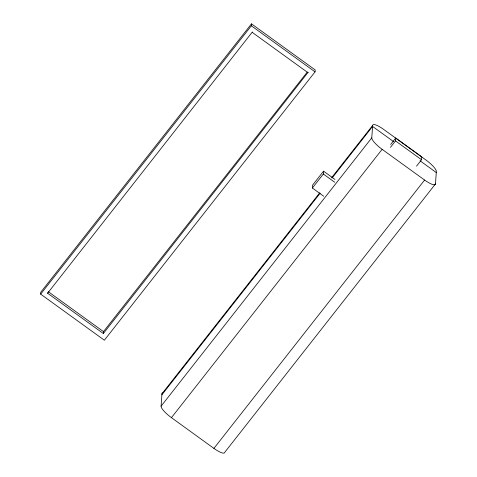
<?xml version="1.0" encoding="UTF-8"?>
<svg xmlns="http://www.w3.org/2000/svg" width="477" height="477" viewBox="0 0 477 477"><rect width="100%" height="100%" fill="white"/><g stroke="black" fill="none" stroke-linecap="round" stroke-linejoin="round"><path stroke-width="0.72" d="M40.658 294.136L40.795 292.192L251.48 23.85L315.184 69.928L315.047 71.872L104.356 340.214L40.658 294.136L251.349 25.794L251.48 23.85M308.13 72.26L103.348 333.548L47.611 293.23L47.646 292.711M103.348 333.548L103.485 331.604L307.307 72.009M331.7 177.581L372.644 125.439A13.267 3.196 38.1 0 1 383.526 129.315L425.991 160.033A13.267 3.196 38.1 0 1 436.342 171.517L435.477 183.919L224.786 452.262A13.267 3.196 38.1 0 1 213.905 448.386L171.44 417.661A13.267 3.196 38.1 0 1 161.089 406.183L161.953 393.781L319.739 192.815M47.611 293.23L252.393 31.941M323.746 196.256L312.363 188.021L312.56 185.165L323.549 171.171L334.937 179.412M312.363 188.021L323.352 174.027L323.549 171.171M161.089 406.183L371.774 137.841L372.644 125.439M390.466 147.315L395.505 140.9L395.701 138.05L421.751 156.897L421.555 159.747L416.516 166.163M161.882 394.813L320.133 193.221M332.087 178.034L372.573 126.429L393.608 141.645M171.44 417.661L382.125 149.325A13.267 3.196 38.1 0 1 371.774 137.841M390.669 144.465L395.701 138.05M213.905 448.386L424.596 180.044A13.267 3.196 38.1 0 0 435.477 183.919M251.349 25.794L315.047 71.872M252.357 32.46L308.094 72.778M395.505 140.9L421.555 159.747M420.046 160.773L436.27 172.555M382.125 149.325L424.596 180.044M323.352 174.027L334.735 182.262M48.344 291.721L103.485 331.604M161.953 393.781A13.267 3.196 38.1 0 1 162.8 392.917"/></g></svg>
